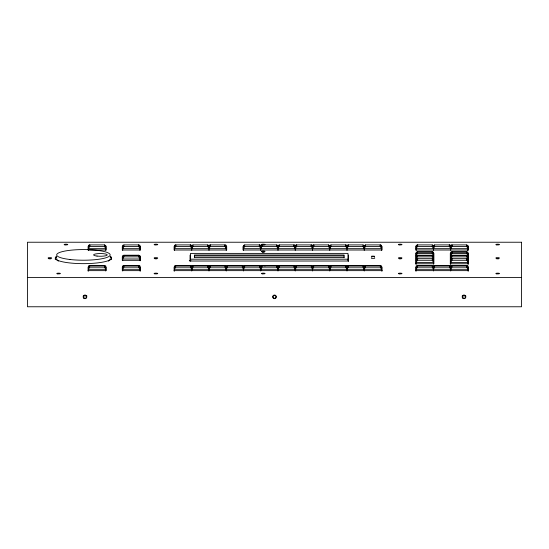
<?xml version="1.0" encoding="UTF-8"?>
<svg xmlns="http://www.w3.org/2000/svg" width="549" height="549" viewBox="0 0 549 549"><rect width="100%" height="100%" fill="white"/><g stroke="black" fill="none" stroke-linecap="round" stroke-linejoin="round"><path stroke-width="0.82" d="M89.652 244.909L89.652 246.535L88.485 248.67L105.737 248.67L104.571 246.535L104.571 244.909L89.652 244.909L88.485 246.583M89.652 265.538L89.652 267.157L88.485 269.298L105.737 269.298L104.571 267.157L104.571 265.538L89.652 265.538L88.485 267.212M123.861 244.909L123.861 246.535L122.695 248.67L139.947 248.67L138.78 246.535L138.78 244.909L123.861 244.909L122.695 246.583M123.861 255.223L123.861 256.843L122.695 258.984L139.947 258.984L138.78 256.843L138.78 255.223L123.861 255.223L122.695 256.898M123.861 265.538L123.861 267.157L122.695 269.298L139.947 269.298L138.78 267.157L138.78 265.538L123.861 265.538L122.695 267.212M175.659 244.909L175.659 246.535L174.493 248.67L226.25 248.67L225.083 246.535L225.083 244.909L210.164 244.909L208.997 246.583L207.831 244.909L192.912 244.909L191.745 246.583L190.578 244.909L175.659 244.909L174.493 246.583M175.659 265.538L175.659 267.157L174.493 269.298L381.5 269.298L380.34 267.157L380.34 265.538L365.421 265.538L364.255 267.212L363.088 265.538L348.169 265.538L347.002 267.212L345.836 265.538L330.917 265.538L329.75 267.212L328.583 265.538L313.664 265.538L312.498 267.212L311.331 265.538L296.419 265.538L295.252 267.212L294.086 265.538L279.167 265.538L278 267.212L276.833 265.538L261.914 265.538L260.748 267.212L259.581 265.538L244.662 265.538L243.495 267.212L242.329 265.538L227.41 265.538L226.25 267.212L225.083 265.538L210.164 265.538L208.997 267.212L207.831 265.538L192.912 265.538L191.745 267.212L190.578 265.538L175.659 265.538L174.493 267.212M192.912 244.909L192.912 246.535L191.745 248.67L190.578 246.535L190.578 244.909M192.912 265.538L192.912 267.157L191.745 269.298L190.578 267.157L190.578 265.538M210.164 244.909L210.164 246.535L208.997 248.67L207.831 246.535L207.831 244.909M210.164 265.538L210.164 267.157L208.997 269.298L207.831 267.157L207.831 265.538M227.41 265.538L227.41 267.157L226.25 269.298L225.083 267.157L225.083 265.538M244.662 244.909L244.662 246.535L243.495 248.67L381.5 248.67L380.34 246.535L380.34 244.909L365.421 244.909L364.255 246.583L363.088 244.909L348.169 244.909L347.002 246.583L345.836 244.909L330.917 244.909L329.75 246.583L328.583 244.909L313.664 244.909L312.498 246.583L311.331 244.909L296.419 244.909L295.252 246.583L294.086 244.909L279.167 244.909L278 246.583L276.833 244.909L261.914 244.909L260.748 246.583L259.581 244.909L244.662 244.909L243.495 246.583M244.662 265.538L244.662 267.157L243.495 269.298L242.329 267.157L242.329 265.538M261.914 244.909L261.914 246.535L260.748 248.67L259.581 246.535L259.581 244.909M261.914 265.538L261.914 267.157L260.748 269.298L259.581 267.157L259.581 265.538M279.167 244.909L279.167 246.535L278 248.67L276.833 246.535L276.833 244.909M279.167 265.538L279.167 267.157L278 269.298L276.833 267.157L276.833 265.538M296.419 244.909L296.419 246.535L295.252 248.67L294.086 246.535L294.086 244.909M296.419 265.538L296.419 267.157L295.252 269.298L294.086 267.157L294.086 265.538M313.664 244.909L313.664 246.535L312.498 248.67L311.331 246.535L311.331 244.909M313.664 265.538L313.664 267.157L312.498 269.298L311.331 267.157L311.331 265.538M330.917 244.909L330.917 246.535L329.75 248.67L328.583 246.535L328.583 244.909M330.917 265.538L330.917 267.157L329.75 269.298L328.583 267.157L328.583 265.538M348.169 244.909L348.169 246.535L347.002 248.67L345.836 246.535L345.836 244.909M348.169 265.538L348.169 267.157L347.002 269.298L345.836 267.157L345.836 265.538M365.421 244.909L365.421 246.535L364.255 248.67L363.088 246.535L363.088 244.909M365.421 265.538L365.421 267.157L364.255 269.298L363.088 267.157L363.088 265.538M417.364 244.909L417.364 246.535L416.197 248.67L467.954 248.67L466.787 246.535L466.787 244.909L451.868 244.909L450.702 246.583L449.535 244.909L434.616 244.909L433.449 246.583L432.283 244.909L417.364 244.909L416.197 246.583M417.364 251.799L417.364 253.418L416.197 255.559L433.449 255.559L432.283 253.418L432.283 251.799L417.364 251.799L416.197 253.473M433.449 256.905L432.283 255.237L417.364 255.237L417.364 256.857L416.197 258.991L417.844 258.991M417.364 258.668L417.364 260.288L416.197 262.429L433.449 262.429L432.283 260.288L432.283 258.668L417.364 258.668L416.197 260.343M417.364 265.538L417.364 267.157L416.197 269.298L467.954 269.298L466.787 267.157L466.787 265.538L451.868 265.538L450.702 267.212L449.535 265.538L434.616 265.538L433.449 267.212L432.283 265.538L417.364 265.538L416.197 267.212M434.616 244.909L434.616 246.535L433.449 248.67L432.283 246.535L432.283 244.909M434.616 265.538L434.616 267.157L433.449 269.298L432.283 267.157L432.283 265.538M451.868 244.909L451.868 246.535L450.702 248.67L449.535 246.535L449.535 244.909M451.868 251.799L451.868 253.418L450.702 255.559L467.954 255.559L466.787 253.418L466.787 251.799L451.868 251.799L450.702 253.473M467.954 256.905L466.787 255.237L451.868 255.237L451.868 256.857L450.702 258.991L452.342 258.991M451.868 258.668L451.868 260.288L450.702 262.429L467.954 262.429L466.787 260.288L466.787 258.668L451.868 258.668L450.702 260.343M451.868 265.538L451.868 267.157L450.702 269.298L449.535 267.157L449.535 265.538M416.197 256.905L417.364 255.237M450.702 256.905L451.868 255.237M90.125 245.231L88.485 245.231L88.485 250.371M138.3 245.231L139.947 245.231L139.947 250.371M176.14 245.231L174.493 245.231L174.493 250.371M190.105 245.231L191.745 245.231L191.745 250.371M210.638 245.231L208.997 245.231L208.997 250.371M224.603 245.231L226.25 245.231L226.25 250.371M259.107 245.231L262.388 245.231M293.605 245.231L296.892 245.231M310.858 245.231L314.145 245.231M345.362 245.231L348.642 245.231M379.86 245.231L381.5 245.231L381.5 250.371M417.844 245.231L416.197 245.231L416.197 250.371M449.055 245.231L452.342 245.231M89.652 246.535L104.571 246.535M123.861 246.535L138.78 246.535M175.659 246.535L190.578 246.535M192.912 246.535L207.831 246.535M210.164 246.535L225.083 246.535M244.662 246.535L259.581 246.535M261.914 246.535L276.833 246.535M279.167 246.535L294.086 246.535M296.419 246.535L311.331 246.535M313.664 246.535L328.583 246.535M330.917 246.535L345.836 246.535M348.169 246.535L363.088 246.535M365.421 246.535L380.34 246.535M417.364 246.535L432.283 246.535M434.616 246.535L449.535 246.535M451.868 246.535L466.787 246.535M417.364 253.418L432.283 253.418M451.868 253.418L466.787 253.418M194.415 255.964L344.086 255.964M123.861 256.843L138.78 256.843M417.364 256.857L432.283 256.857L433.449 258.991M451.868 256.857L466.787 256.857L467.954 258.991L466.307 258.991M194.415 257.57L344.086 257.57M190.53 259.197L347.977 259.197M140.379 260.322L122.303 260.322L122.303 256.726M417.364 260.288L432.283 260.288M451.868 260.288L466.787 260.288M189.281 260.576L190.922 260.576M190.043 261.022L348.457 261.022M415.813 263.767L433.888 263.767L433.888 253.302M450.31 263.767L468.386 263.767M89.652 267.157L104.571 267.157M123.861 267.157L138.78 267.157M175.659 267.157L190.578 267.157M192.912 267.157L207.831 267.157M210.164 267.157L225.083 267.157M227.41 267.157L242.329 267.157M244.662 267.157L259.581 267.157M261.914 267.157L276.833 267.157M279.167 267.157L294.086 267.157M296.419 267.157L311.331 267.157M313.664 267.157L328.583 267.157M330.917 267.157L345.836 267.157M348.169 267.157L363.088 267.157M365.421 267.157L380.34 267.157M417.364 267.157L432.283 267.157M434.616 267.157L449.535 267.157M451.868 267.157L466.787 267.157M88.094 270.636L106.17 270.636L106.17 267.04M140.379 270.636L122.303 270.636L122.303 267.04M174.108 270.636L382.083 270.636M415.813 270.636L468.386 270.636M27.45 277.437L521.55 277.437M83.263 295.884L86.866 295.884M462.231 295.884L465.792 295.884M466.787 244.909L467.954 246.583M466.787 251.799L467.954 253.473M466.787 258.668L467.954 260.343M466.787 265.538L467.954 267.212M432.283 251.799L433.449 253.473M432.283 258.668L433.449 260.343M380.34 244.909L381.5 246.583M380.34 265.538L381.5 267.212M225.083 244.909L226.25 246.583M138.78 244.909L139.947 246.583M138.78 255.223L139.947 256.898M138.78 265.538L139.947 267.212M104.571 244.909L105.737 246.583M104.571 265.538L105.737 267.212M468.386 246.412L468.386 250.015L415.813 250.015L415.813 246.412M468.386 253.302L468.386 264.103M468.386 267.04L468.386 271.062M467.954 245.231L467.954 250.371M467.954 264.131L467.954 252.121L450.702 252.121L450.702 264.131M467.954 270.993L467.954 265.86L416.197 265.86L416.197 270.993M466.787 255.237L466.787 256.857M450.702 245.231L450.702 250.371M450.702 265.86L450.702 270.993M450.31 253.302L450.31 264.103M433.449 245.231L433.449 250.371M433.449 264.131L433.449 252.121L416.197 252.121L416.197 264.131M433.449 265.86L433.449 270.993M432.283 255.237L432.283 256.857M415.813 253.302L415.813 264.103M415.813 267.04L415.813 271.062M382.083 246.412L382.083 250.015L243.008 250.015L243.008 246.412M382.083 267.04L382.083 271.062M381.5 270.993L381.5 265.86L174.493 265.86L174.493 270.993M364.255 245.231L364.255 250.371M364.255 265.86L364.255 270.993M348.457 255.024L348.457 261.31M347.977 260.837L347.977 253.391L190.53 253.391L190.53 260.837M347.002 245.231L347.002 250.371M347.002 265.86L347.002 270.993M344.086 257.666L344.086 255.011L194.415 255.011L194.415 257.666M329.75 245.231L329.75 250.371M329.75 265.86L329.75 270.993M312.498 245.231L312.498 250.371M312.498 265.86L312.498 270.993M295.252 245.231L295.252 250.371M295.252 265.86L295.252 270.993M278 245.231L278 250.371M278 265.86L278 270.993M260.748 245.231L260.748 250.371M260.748 265.86L260.748 270.993M243.495 245.231L243.495 250.371M243.495 265.86L243.495 270.993M226.682 246.412L226.682 250.015L174.108 250.015L174.108 246.412M226.25 265.86L226.25 270.993M208.997 265.86L208.997 270.993M191.745 265.86L191.745 270.993M190.043 255.12L190.043 261.324M174.108 267.04L174.108 271.062M140.379 246.412L140.379 250.015L122.303 250.015L122.303 246.412M140.379 256.726L140.379 260.748M140.379 267.04L140.379 271.062M139.947 260.686L139.947 255.546L122.695 255.546L122.695 260.686M139.947 270.993L139.947 265.86L122.695 265.86L122.695 270.993M122.695 245.231L122.695 250.371M106.17 246.412L106.17 250.015L88.094 250.015L88.094 246.412M105.737 245.231L105.737 250.371M105.737 270.993L105.737 265.86L88.485 265.86L88.485 270.993M88.094 267.04L88.094 271.062M110.123 258.908A26.729 5.318 0 0 1 109.827 260.02M109.574 260.288A26.729 5.318 0 0 1 109.244 260.562M108.846 260.83A26.729 5.318 0 0 1 108.379 261.091M58.475 261.091A26.729 5.318 0 0 1 58.009 260.83M57.611 260.562A26.729 5.318 0 0 1 57.288 260.288M57.034 260.02A26.729 5.318 0 0 1 56.849 258.627M55.703 257.392A29.159 5.806 0 0 1 56.211 257.104M110.651 257.104A29.159 5.806 0 0 1 111.159 257.392M467.693 250.09A1.455 1.455 0 0 1 467.467 249.61M467.467 248.855A1.455 1.455 0 0 1 468.572 247.805M496.728 258.867A1.825 0.364 0 0 1 498.554 258.867M155.017 258.853A1.825 0.364 0 0 1 156.842 258.853M399.253 258.867A1.825 0.364 0 0 1 401.072 258.867M110.232 256.308A28.184 5.614 0 0 1 83.427 263.65A28.184 5.614 0 0 1 56.622 256.308M110.232 257.454A28.184 5.614 0 0 1 111.577 259.478M55.284 259.478A28.184 5.614 0 0 1 56.622 257.454M374.315 257.804A1.75 0.35 0 0 1 374.253 258.291A1.75 0.35 0 0 1 371.783 258.284A1.75 0.35 0 0 1 371.845 257.79M48.991 258.853A1.825 0.364 0 0 1 50.81 258.853M262.237 252.266A1.825 0.364 0 0 1 264.22 252.266M467.583 247.942A1.825 1.825 0 0 1 468.4 247.469M261.441 265.991A1.825 0.364 0 0 1 263.225 265.551A1.825 0.364 0 0 1 265.009 265.991M371.618 256.266L374.5 256.301L371.618 256.266M521.55 242.233L27.45 242.233L27.45 306.767L521.55 306.767L521.55 242.233M97.036 256.074A6.801 1.352 0 0 0 107.24 254.901A6.801 1.352 0 0 0 97.036 253.727A6.801 1.352 0 0 0 97.036 256.074M70.066 259.505A26.729 5.318 0 0 0 110.157 254.901A26.729 5.318 0 0 0 70.066 250.289A26.729 5.318 0 0 0 70.066 259.505M463.287 298.114A1.455 1.455 0 0 0 465.47 296.851A1.455 1.455 0 0 0 463.287 295.588A1.455 1.455 0 0 0 463.287 298.114M84.258 298.114A1.455 1.455 0 0 0 86.44 296.851A1.455 1.455 0 0 0 84.258 295.588A1.455 1.455 0 0 0 84.258 298.114M273.704 298.073A1.455 1.455 0 0 0 275.955 296.927A1.455 1.455 0 0 0 273.841 295.554A1.455 1.455 0 0 0 273.704 298.073M496.728 244.868A1.825 0.364 0 0 0 499.466 244.552A1.825 0.364 0 0 0 496.728 244.243A1.825 0.364 0 0 0 496.728 244.868M496.728 273.834A1.825 0.364 0 0 0 499.466 273.519A1.825 0.364 0 0 0 496.728 273.21A1.825 0.364 0 0 0 496.728 273.834M496.351 258.298A1.825 0.364 0 0 0 499.405 258.133A1.825 0.364 0 0 0 497.168 257.694A1.825 0.364 0 0 0 496.351 258.298M155.017 244.868A1.825 0.364 0 0 0 157.755 244.552A1.825 0.364 0 0 0 155.017 244.243A1.825 0.364 0 0 0 155.017 244.868M154.646 258.298A1.825 0.364 0 0 0 157.693 258.133A1.825 0.364 0 0 0 155.463 257.694A1.825 0.364 0 0 0 154.646 258.298M154.646 273.779A1.825 0.364 0 0 0 157.693 273.615A1.825 0.364 0 0 0 155.463 273.169A1.825 0.364 0 0 0 154.646 273.779M262.312 273.834A1.825 0.364 0 0 0 265.05 273.519A1.825 0.364 0 0 0 262.312 273.21A1.825 0.364 0 0 0 262.312 273.834M262.312 244.868A1.825 0.364 0 0 0 265.05 244.552A1.825 0.364 0 0 0 262.312 244.243A1.825 0.364 0 0 0 262.312 244.868M399.253 273.834A1.825 0.364 0 0 0 401.985 273.519A1.825 0.364 0 0 0 399.253 273.21A1.825 0.364 0 0 0 399.253 273.834M399.253 258.353A1.825 0.364 0 0 0 401.985 258.044A1.825 0.364 0 0 0 399.253 257.728A1.825 0.364 0 0 0 399.253 258.353M399.171 244.861A1.825 0.364 0 0 0 401.985 244.573A1.825 0.364 0 0 0 399.336 244.23A1.825 0.364 0 0 0 399.171 244.861M84.072 298.43A1.825 1.825 0 0 0 86.804 296.851A1.825 1.825 0 0 0 84.072 295.273A1.825 1.825 0 0 0 84.072 298.43M463.102 298.43A1.825 1.825 0 0 0 465.84 296.851A1.825 1.825 0 0 0 463.102 295.273A1.825 1.825 0 0 0 463.102 298.43M273.587 298.43A1.825 1.825 0 0 0 276.325 296.851A1.825 1.825 0 0 0 273.587 295.273A1.825 1.825 0 0 0 273.587 298.43M57.638 273.834A1.825 0.364 0 0 0 60.369 273.519A1.825 0.364 0 0 0 57.638 273.21A1.825 0.364 0 0 0 57.638 273.834M65.022 244.868A1.825 0.364 0 0 0 67.76 244.552A1.825 0.364 0 0 0 65.022 244.243A1.825 0.364 0 0 0 65.022 244.868M48.614 258.298A1.825 0.364 0 0 0 51.661 258.133A1.825 0.364 0 0 0 49.431 257.694A1.825 0.364 0 0 0 48.614 258.298M262.237 251.73A1.825 0.364 0 0 0 265.043 251.442A1.825 0.364 0 0 0 262.401 251.099A1.825 0.364 0 0 0 262.237 251.73"/></g></svg>
